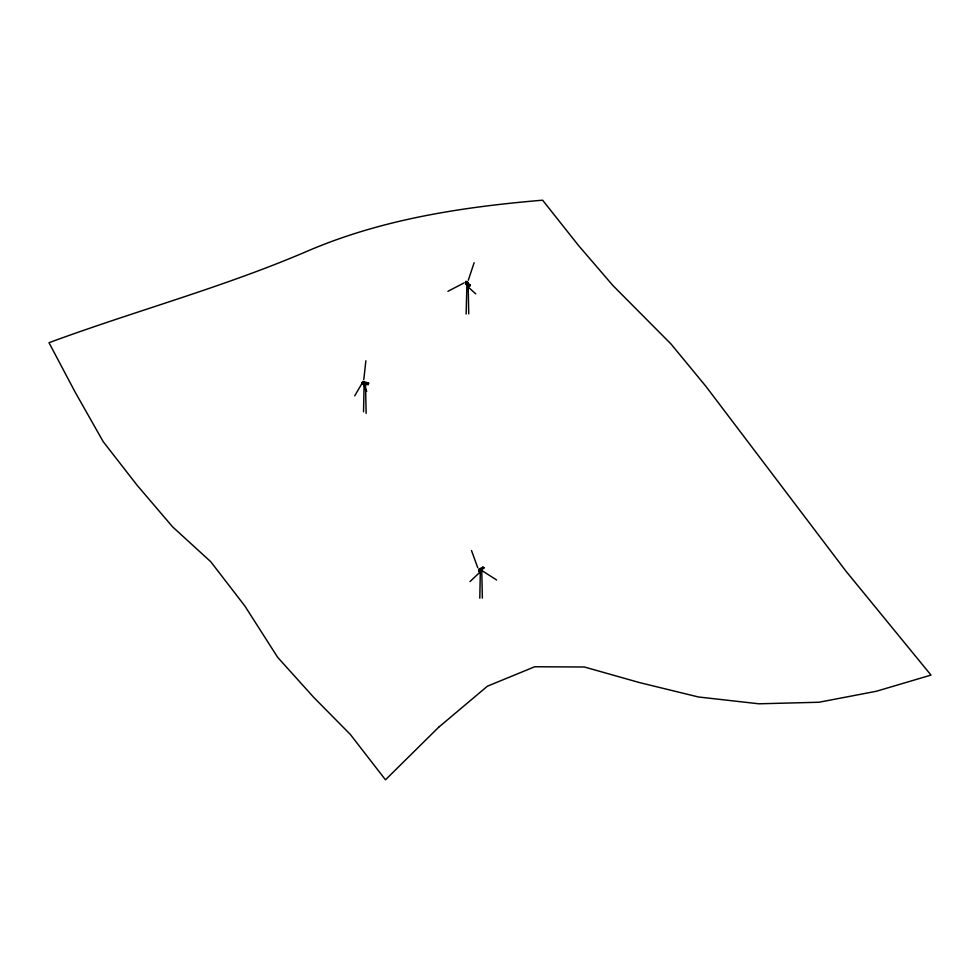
<?xml version="1.0" encoding="UTF-8"?>
<svg xmlns="http://www.w3.org/2000/svg" width="980" height="980" viewBox="0 0 980 980"><rect width="100%" height="100%" fill="white"/><g stroke="black" fill="none" stroke-linecap="round" stroke-linejoin="round"><path stroke-width="1.47" d="M363.531 411.796L364.119 383.78L365.442 383.646M466.137 314.017L466.909 284.163M479.796 598.229L480.347 570.164L483.765 567.567L482.858 567.138L479.6 568.878C477.027 569.478 482.001 570.887 480.065 571.034M467.031 282.718C465.978 281.187 465.598 282.424 466.076 284.396L469.334 286.099L470.265 285.695L467.656 282.24L465.672 282.51L465.929 283.71M363.2 382.702L363.127 381.882L362.845 383.682M479.943 570.985L480.359 570.764M478.877 570.213L479.428 570.005M354.699 395.871L362.171 383.107L361.89 383.646M479.281 570.899L480.384 571.009M362.661 382.592L364.193 381.722L368.566 383.094L368.174 384.589L363.519 384.258L362.661 382.592L368.174 383.719L368.174 384.589M368.235 383.793L368.566 383.094M363.776 379.713L365.871 360.787M447.909 291.329L463.81 283.036M362.576 381.502L362.955 381.6M475.741 293.853L468.024 286.883M479.147 570.642L481.107 571.071L483.765 567.567M471.502 550.54L477.762 567.775M362.33 382.592C363.115 383.964 360.75 382.482 362.882 382.702M466.015 281.456L466.786 281.762L466.162 281.419M468.293 280.28L474.124 262.726M467.999 284.666L466.762 284.457M467.656 282.24L466.076 282.926L466.076 284.396M465.672 282.51L469.334 285.229L470.265 284.825M470.143 285.058L469.935 285.695M482.062 570.679L496.591 579.976M479.073 569.478L480.274 570.091L480.274 571.193M478.865 570.899L479.024 571.597L479.477 570.875M362.478 382.114L362.539 382.261M470.008 581.581L479.232 572.859M466.039 283.257L466.566 282.693M483.63 568.229L483.422 567.567M483.765 568.437L482.858 567.138M479.6 568.878L481.107 569.601L481.107 571.071M365.234 389.207L366.581 391.424M363.433 384.062L366.594 391.081M481.744 570.091L482.356 598.094M468.146 284.372L468.746 313.845M365.516 383.854L366.128 413.401M469.334 285.229L469.334 286.099M466.86 281.995L466.86 283.11M368.431 383.499L368.321 384.209M363.163 381.796L363.163 382.898M465.316 282.522L465.733 283.208L465.365 282.461M364.193 381.722L363.519 384.258L364.193 381.722M438.648 727.27L385.471 779.811L350.289 734.388L313.821 697.466L277.646 657.311L244.902 606.057L210.798 561.76L172.603 526.86L137.139 485.284L103.182 441.625L74.995 391.865L49 342.706C134.419 311.138 222.619 287.483 306.446 251.542C381.281 219.189 461.997 207.025 542.614 200.19L578.494 245.478L612.88 285.499L670.908 343.894L705.845 386.279L846.034 571.267L931 675.098L876.23 691.292L818.998 702.244L758.937 703.799L698.471 696.988L639.462 682.57L584.362 667L534.713 666.755L487.428 686.196L438.648 727.27M483.189 567.469L483.189 567.469"/></g></svg>
